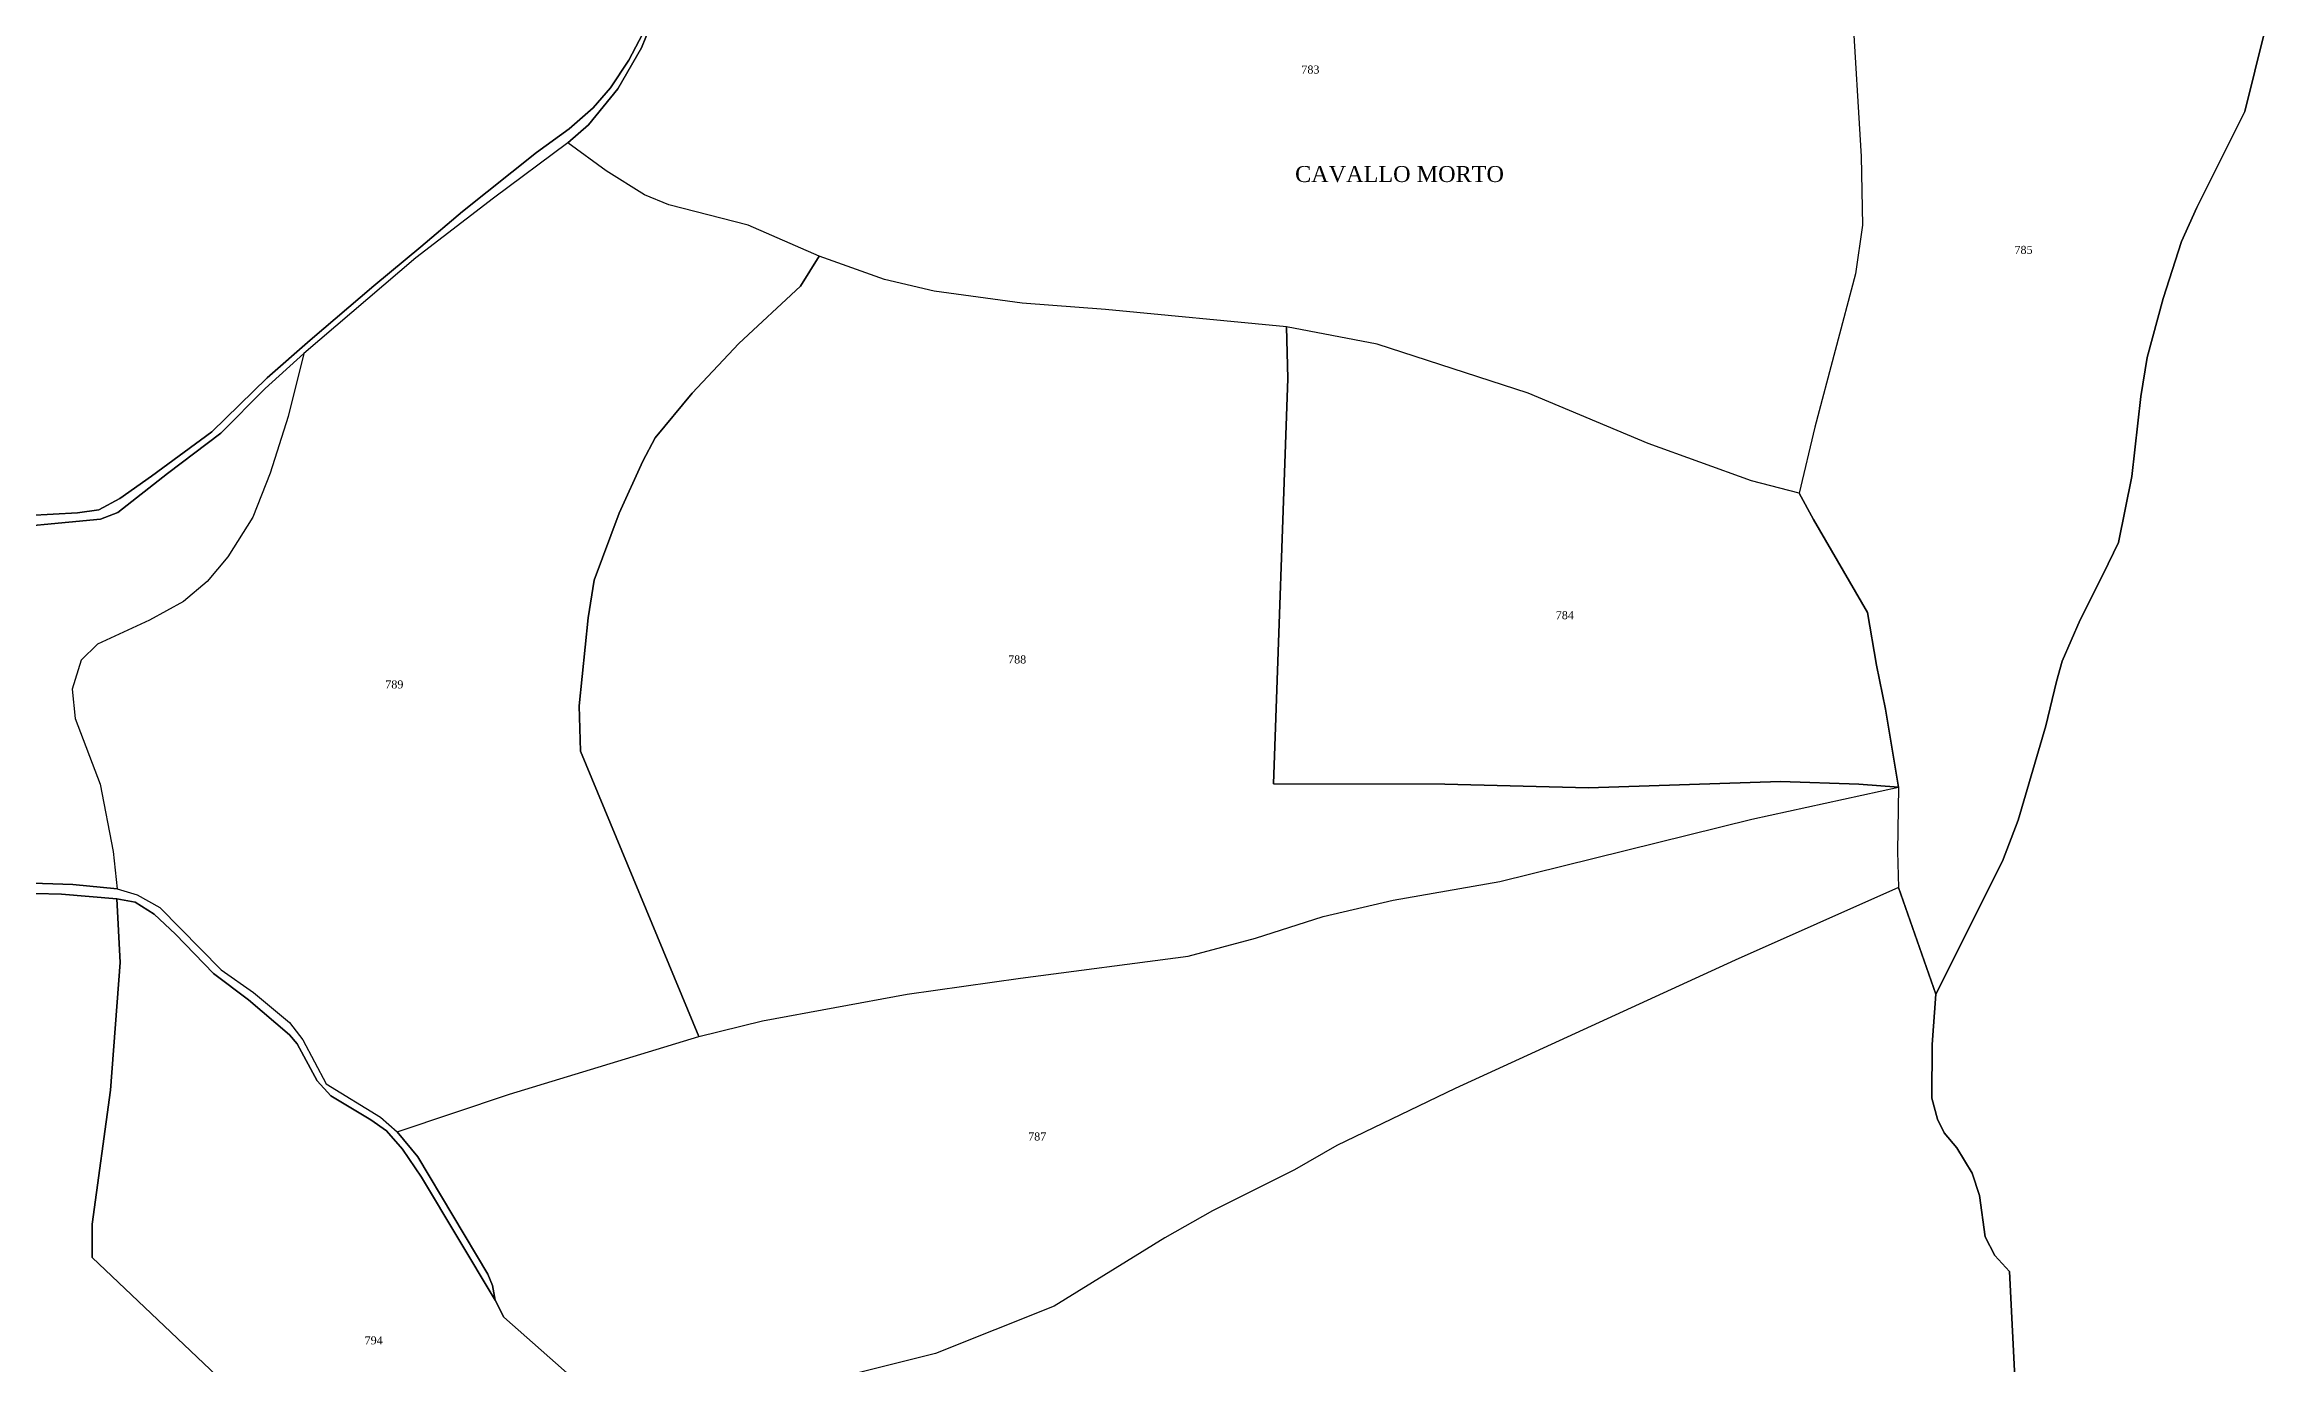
# Model space of a CAD drawing. Extents: x 1206804 to 1210977, y 6152742 to 6157901.
# Drawn here: x 1210372 to 1210929, y 6154510 to 6154839 of the extents above; entities that cross this region are included whole.
import ezdxf

# ---------------------------------------------------------------- set-up
doc = ezdxf.new("R2010")
doc.units = 0
doc.linetypes.add('CONTINU', pattern=[0])
for name, color, linetype in [('1LIEUDIT', 7, 'CONTINU'), ('1PARCELLE', 7, 'CONTINU'), ('1SECTION', 7, 'CONTINU'), ('1SUBDSECT', 7, 'CONTINU'), ('1TRONFLUV', 7, 'CONTINU'), ('3LIEUDITTEX', 7, 'CONTINU'), ('3PARCELLETEX', 7, 'CONTINU')]:
    doc.layers.add(name, color=color, linetype=linetype)
doc.styles.get("Standard").update_dxf_attribs({"font": 'Times New Roman'})

msp = doc.modelspace()

# ---------------------------------------------------------------- linework, layer by layer
at = {"layer": '1LIEUDIT'}
for points in [[(1210865.51, 6154486.31), (1210863.17, 6154532.71), (1210859.55, 6154536.73), (1210857.14, 6154541.35), (1210855.72, 6154551.7), (1210853.83, 6154557.25), (1210850.04, 6154563.58), (1210846.88, 6154567.32), (1210845.16, 6154570.71), (1210843.81, 6154576.01), (1210843.83, 6154589.41), (1210844.79, 6154601.98), (1210861.44, 6154635.23), (1210865.37, 6154645.49), (1210872.27, 6154669.05), (1210874.94, 6154680.07), (1210876.32, 6154685.19), (1210880.87, 6154695.53), (1210886.61, 6154706.9), (1210890.43, 6154714.84), (1210893.73, 6154731.31), (1210896.03, 6154751.3), (1210897.63, 6154761.04), (1210901.56, 6154775.75), (1210906.17, 6154790.02), (1210910.04, 6154798.49), (1210922.03, 6154822.47), (1210929.39, 6154852.46)], [(1210522.44, 6154843.6), (1210518.16, 6154835.33), (1210513.55, 6154828.38), (1210509.23, 6154823.43), (1210503.25, 6154818.13), (1210495.11, 6154812.28), (1210476.58, 6154797.55), (1210466.17, 6154788.69), (1210454.45, 6154778.94), (1210438.52, 6154765.39), (1210427.74, 6154755.97), (1210413.94, 6154742.45), (1210398.84, 6154731.38), (1210390.92, 6154725.84), (1210385.73, 6154723), (1210380.38, 6154722.23), (1210362.1, 6154721.27)], [(1210362.1, 6154721.27), (1210380.38, 6154722.23), (1210385.73, 6154723), (1210390.92, 6154725.84), (1210398.84, 6154731.38), (1210413.94, 6154742.45), (1210427.74, 6154755.97), (1210438.52, 6154765.39), (1210454.45, 6154778.94), (1210466.17, 6154788.69), (1210476.58, 6154797.55), (1210495.11, 6154812.28), (1210503.25, 6154818.13), (1210509.23, 6154823.43), (1210513.55, 6154828.38), (1210518.16, 6154835.33), (1210522.44, 6154843.6)], [(1210363.52, 6154627.29), (1210376.36, 6154626.97), (1210390.2, 6154625.83), (1210394.77, 6154624.95), (1210399.49, 6154621.94), (1210404.86, 6154616.94), (1210414.39, 6154607.11), (1210423.11, 6154600.59), (1210433.32, 6154591.78), (1210435.28, 6154589.55), (1210440.24, 6154580.32), (1210443.68, 6154576.6), (1210453.68, 6154570.62), (1210457.57, 6154567.81), (1210461.59, 6154563.27), (1210466.34, 6154556.24), (1210484.76, 6154525.52), (1210486.93, 6154521.25), (1210511.33, 6154499.71)], [(1210363.52, 6154627.29), (1210376.36, 6154626.97), (1210390.2, 6154625.83), (1210394.77, 6154624.95), (1210399.49, 6154621.94), (1210404.86, 6154616.94), (1210414.39, 6154607.11), (1210423.11, 6154600.59), (1210433.32, 6154591.78), (1210435.28, 6154589.55), (1210440.24, 6154580.32), (1210443.68, 6154576.6), (1210453.68, 6154570.62), (1210457.57, 6154567.81), (1210461.59, 6154563.27), (1210466.34, 6154556.24), (1210484.76, 6154525.52), (1210486.93, 6154521.25), (1210511.33, 6154499.71)]]:
    msp.add_lwpolyline(points, dxfattribs=at)
at = {"layer": '1PARCELLE'}
for points in [[(1210823.91, 6154848.39), (1210826.15, 6154811.22), (1210826.48, 6154794.11), (1210824.72, 6154781.93), (1210814.58, 6154743.65), (1210810.65, 6154727.16), (1210798.71, 6154730.23), (1210772.93, 6154739.53), (1210742.86, 6154752.14), (1210705.17, 6154764.35), (1210682.48, 6154768.74), (1210637.28, 6154773.06), (1210616.47, 6154774.62), (1210594.45, 6154777.59), (1210582.06, 6154780.51), (1210565.71, 6154786.36), (1210547.93, 6154794.14), (1210528.13, 6154799.22), (1210522.05, 6154801.66), (1210512.52, 6154807.7), (1210502.9, 6154814.7), (1210508.11, 6154819.2), (1210515.38, 6154828.18), (1210521.32, 6154838.39), (1210527.8, 6154854.46)], [(1210823.91, 6154848.39), (1210826.15, 6154811.22), (1210826.48, 6154794.11), (1210824.72, 6154781.93), (1210814.58, 6154743.65), (1210810.65, 6154727.16), (1210814.19, 6154720.58), (1210827.74, 6154697.36), (1210829.94, 6154684.15), (1210832.21, 6154673.16), (1210835.42, 6154653.67), (1210835.42, 6154653.67), (1210835.21, 6154637.62), (1210835.44, 6154628.66), (1210844.79, 6154601.98), (1210861.44, 6154635.23), (1210865.37, 6154645.49), (1210872.27, 6154669.05), (1210874.94, 6154680.07), (1210876.32, 6154685.19), (1210880.87, 6154695.53), (1210886.61, 6154706.9), (1210890.43, 6154714.84), (1210893.73, 6154731.31), (1210896.03, 6154751.3), (1210897.63, 6154761.04), (1210901.56, 6154775.75), (1210906.17, 6154790.02), (1210910.04, 6154798.49), (1210922.03, 6154822.47), (1210929.39, 6154852.46)], [(1210522.44, 6154843.6), (1210518.16, 6154835.33), (1210513.55, 6154828.38), (1210509.23, 6154823.43), (1210503.25, 6154818.13), (1210495.11, 6154812.28), (1210476.58, 6154797.55), (1210466.17, 6154788.69), (1210454.45, 6154778.94), (1210438.52, 6154765.39), (1210427.74, 6154755.97), (1210413.94, 6154742.45), (1210398.84, 6154731.38), (1210390.92, 6154725.84), (1210385.73, 6154723), (1210380.38, 6154722.23), (1210362.1, 6154721.27)], [(1210356.1, 6154717.8), (1210386.09, 6154720.66), (1210390.48, 6154722.33), (1210402.83, 6154732.07), (1210416.18, 6154742.11), (1210427.29, 6154753.3), (1210436.97, 6154762), (1210436.97, 6154762), (1210433, 6154746.29), (1210428.54, 6154732.17), (1210424.15, 6154721.19), (1210417.91, 6154711.27), (1210412.76, 6154705.05), (1210406.84, 6154700.08), (1210398.37, 6154695.41), (1210385.39, 6154689.46), (1210381.26, 6154685.46), (1210379.01, 6154678.18), (1210379.82, 6154670.82), (1210386.03, 6154654.47), (1210389.27, 6154637.64), (1210390.24, 6154628.31), (1210379.22, 6154629.39), (1210366.59, 6154629.79)], [(1210511.33, 6154499.71), (1210486.93, 6154521.25), (1210484.76, 6154525.52), (1210484.09, 6154529.18), (1210482.88, 6154532), (1210465.41, 6154561.38), (1210460.27, 6154567.55), (1210460.27, 6154567.55), (1210488.34, 6154576.98), (1210535.61, 6154591.42), (1210551.58, 6154595.32), (1210587.73, 6154601.98), (1210616.04, 6154605.96), (1210657.91, 6154611.5), (1210674.73, 6154615.96), (1210691.7, 6154621.38), (1210709.16, 6154625.43), (1210735.79, 6154630.16), (1210798.82, 6154645.69), (1210835.42, 6154653.67), (1210835.21, 6154637.62), (1210835.44, 6154628.66), (1210794.66, 6154610.48), (1210724.64, 6154578.44), (1210695.06, 6154564.19), (1210684.51, 6154558.09), (1210664.01, 6154547.89), (1210652.06, 6154541.09), (1210624.48, 6154524.05), (1210594.82, 6154512.21), (1210562.83, 6154504.17)], [(1210865.51, 6154486.31), (1210863.17, 6154532.71), (1210859.55, 6154536.73), (1210857.14, 6154541.35), (1210855.72, 6154551.7), (1210853.83, 6154557.25), (1210850.04, 6154563.58), (1210846.88, 6154567.32), (1210845.16, 6154570.71), (1210843.81, 6154576.01), (1210843.83, 6154589.41), (1210844.79, 6154601.98), (1210835.44, 6154628.66), (1210835.44, 6154628.66), (1210794.66, 6154610.48), (1210724.64, 6154578.44), (1210695.06, 6154564.19), (1210684.51, 6154558.09), (1210664.01, 6154547.89), (1210652.06, 6154541.09), (1210624.48, 6154524.05), (1210594.82, 6154512.21), (1210562.83, 6154504.17)], [(1210415.18, 6154506.61), (1210384, 6154536.17), (1210384.04, 6154544.53), (1210388.6, 6154577.99), (1210391.07, 6154609.86), (1210390.2, 6154625.83), (1210390.2, 6154625.83), (1210376.36, 6154626.97), (1210363.52, 6154627.29)], [(1210511.33, 6154499.71), (1210486.93, 6154521.25), (1210484.76, 6154525.52), (1210466.34, 6154556.24), (1210461.59, 6154563.27), (1210457.57, 6154567.81), (1210453.68, 6154570.62), (1210443.68, 6154576.6), (1210440.24, 6154580.32), (1210435.28, 6154589.55), (1210433.32, 6154591.78), (1210423.11, 6154600.59), (1210414.39, 6154607.11), (1210404.86, 6154616.94), (1210399.49, 6154621.94), (1210394.77, 6154624.95), (1210390.2, 6154625.83), (1210390.2, 6154625.83), (1210391.07, 6154609.86), (1210388.6, 6154577.99), (1210384.04, 6154544.53), (1210384, 6154536.17), (1210415.18, 6154506.61)]]:
    msp.add_lwpolyline(points, dxfattribs=at)
for points in [[(1210460.27, 6154567.55), (1210488.34, 6154576.98), (1210535.61, 6154591.42), (1210506.09, 6154662.69), (1210505.71, 6154674.02), (1210507.96, 6154695.99), (1210509.46, 6154705.38), (1210515.77, 6154722.16), (1210521.66, 6154735.1), (1210524.75, 6154740.96), (1210534.01, 6154752.11), (1210545.65, 6154764.51), (1210561.07, 6154778.88), (1210565.71, 6154786.36), (1210547.93, 6154794.14), (1210528.13, 6154799.22), (1210522.05, 6154801.66), (1210512.52, 6154807.7), (1210502.9, 6154814.7), (1210484.37, 6154800.88), (1210464.94, 6154785.98), (1210436.97, 6154762), (1210433, 6154746.29), (1210428.54, 6154732.17), (1210424.15, 6154721.19), (1210417.91, 6154711.27), (1210412.76, 6154705.05), (1210406.84, 6154700.08), (1210398.37, 6154695.41), (1210385.39, 6154689.46), (1210381.26, 6154685.46), (1210379.01, 6154678.18), (1210379.82, 6154670.82), (1210386.03, 6154654.47), (1210389.27, 6154637.64), (1210390.24, 6154628.31), (1210395.3, 6154626.78), (1210400.94, 6154623.65), (1210416.25, 6154608.09), (1210424.39, 6154602.41), (1210433.31, 6154594.88), (1210436.68, 6154590.53), (1210442.5, 6154579.6), (1210456.09, 6154571.27), (1210460.27, 6154567.55)], [(1210535.61, 6154591.42), (1210551.58, 6154595.32), (1210587.73, 6154601.98), (1210616.04, 6154605.96), (1210657.91, 6154611.5), (1210674.73, 6154615.96), (1210691.7, 6154621.38), (1210709.16, 6154625.43), (1210735.79, 6154630.16), (1210798.82, 6154645.69), (1210835.42, 6154653.67), (1210825.56, 6154654.45), (1210805.94, 6154655.07), (1210758, 6154653.53), (1210722.05, 6154654.45), (1210679.27, 6154654.52), (1210682.8, 6154755.79), (1210682.48, 6154768.74), (1210637.28, 6154773.06), (1210616.47, 6154774.62), (1210594.45, 6154777.59), (1210582.06, 6154780.51), (1210565.71, 6154786.36), (1210561.07, 6154778.88), (1210545.65, 6154764.51), (1210534.01, 6154752.11), (1210524.75, 6154740.96), (1210521.66, 6154735.1), (1210515.77, 6154722.16), (1210509.46, 6154705.38), (1210507.96, 6154695.99), (1210505.71, 6154674.02), (1210506.09, 6154662.69), (1210535.61, 6154591.42)], [(1210835.42, 6154653.67), (1210832.21, 6154673.16), (1210829.94, 6154684.15), (1210827.74, 6154697.36), (1210814.19, 6154720.58), (1210810.65, 6154727.16), (1210798.71, 6154730.23), (1210772.93, 6154739.53), (1210742.86, 6154752.14), (1210705.17, 6154764.35), (1210682.48, 6154768.74), (1210682.8, 6154755.79), (1210679.27, 6154654.52), (1210722.05, 6154654.45), (1210758, 6154653.53), (1210805.94, 6154655.07), (1210825.56, 6154654.45), (1210835.42, 6154653.67)]]:
    msp.add_lwpolyline(points, close=True, dxfattribs=at)
at = {"layer": '1SECTION'}
msp.add_lwpolyline([(1210865.51, 6154486.31), (1210863.17, 6154532.71), (1210859.55, 6154536.73), (1210857.14, 6154541.35), (1210855.72, 6154551.7), (1210853.83, 6154557.25), (1210850.04, 6154563.58), (1210846.88, 6154567.32), (1210845.16, 6154570.71), (1210843.81, 6154576.01), (1210843.83, 6154589.41), (1210844.79, 6154601.98), (1210861.44, 6154635.23), (1210865.37, 6154645.49), (1210872.27, 6154669.05), (1210874.94, 6154680.07), (1210876.32, 6154685.19), (1210880.87, 6154695.53), (1210886.61, 6154706.9), (1210890.43, 6154714.84), (1210893.73, 6154731.31), (1210896.03, 6154751.3), (1210897.63, 6154761.04), (1210901.56, 6154775.75), (1210906.17, 6154790.02), (1210910.04, 6154798.49), (1210922.03, 6154822.47), (1210929.39, 6154852.46)], dxfattribs=at)
at = {"layer": '1SUBDSECT'}
msp.add_lwpolyline([(1210929.39, 6154852.46), (1210922.03, 6154822.47), (1210910.04, 6154798.49), (1210906.17, 6154790.02), (1210901.56, 6154775.75), (1210897.63, 6154761.04), (1210896.03, 6154751.3), (1210893.73, 6154731.31), (1210890.43, 6154714.84), (1210886.61, 6154706.9), (1210880.87, 6154695.53), (1210876.32, 6154685.19), (1210874.94, 6154680.07), (1210872.27, 6154669.05), (1210865.37, 6154645.49), (1210861.44, 6154635.23), (1210844.79, 6154601.98), (1210843.83, 6154589.41), (1210843.81, 6154576.01), (1210845.16, 6154570.71), (1210846.88, 6154567.32), (1210850.04, 6154563.58), (1210853.83, 6154557.25), (1210855.72, 6154551.7), (1210857.14, 6154541.35), (1210859.55, 6154536.73), (1210863.17, 6154532.71), (1210865.51, 6154486.31)], dxfattribs=at)
at = {"layer": '1TRONFLUV'}
for points in [[(1210527.8, 6154854.46), (1210521.32, 6154838.39), (1210515.38, 6154828.18), (1210508.11, 6154819.2), (1210502.9, 6154814.7), (1210484.37, 6154800.88), (1210464.94, 6154785.98), (1210436.97, 6154762), (1210427.29, 6154753.3), (1210416.18, 6154742.11), (1210402.83, 6154732.07), (1210390.48, 6154722.33), (1210386.09, 6154720.66), (1210356.1, 6154717.8)], [(1210362.1, 6154721.27), (1210380.38, 6154722.23), (1210385.73, 6154723), (1210390.92, 6154725.84), (1210398.84, 6154731.38), (1210413.94, 6154742.45), (1210427.74, 6154755.97), (1210438.52, 6154765.39), (1210454.45, 6154778.94), (1210466.17, 6154788.69), (1210476.58, 6154797.55), (1210495.11, 6154812.28), (1210503.25, 6154818.13), (1210509.23, 6154823.43), (1210513.55, 6154828.38), (1210518.16, 6154835.33), (1210522.44, 6154843.6)], [(1210366.59, 6154629.79), (1210379.22, 6154629.39), (1210390.24, 6154628.31), (1210395.3, 6154626.78), (1210400.94, 6154623.65), (1210416.25, 6154608.09), (1210424.39, 6154602.41), (1210433.31, 6154594.88), (1210436.68, 6154590.53), (1210442.5, 6154579.6), (1210456.09, 6154571.27), (1210460.27, 6154567.55), (1210465.41, 6154561.38), (1210482.88, 6154532), (1210484.09, 6154529.18), (1210484.76, 6154525.52), (1210466.34, 6154556.24), (1210461.59, 6154563.27), (1210457.57, 6154567.81), (1210453.68, 6154570.62), (1210443.68, 6154576.6), (1210440.24, 6154580.32), (1210435.28, 6154589.55), (1210433.32, 6154591.78), (1210423.11, 6154600.59), (1210414.39, 6154607.11), (1210404.86, 6154616.94), (1210399.49, 6154621.94), (1210394.77, 6154624.95), (1210390.2, 6154625.83), (1210376.36, 6154626.97), (1210363.52, 6154627.29)]]:
    msp.add_lwpolyline(points, dxfattribs=at)

# ---------------------------------------------------------------- texts
at = {"layer": '3LIEUDITTEX'}
msp.add_text('CAVALLO MORTO', height=4, dxfattribs=at).set_placement((1210684.65, 6154804.88))
at = {"layer": '3PARCELLETEX'}
for s, p in [('783', (1210686.21, 6154831.98)), ('785', (1210864.43, 6154786.93)), ('784', (1210749.79, 6154695.66)), ('788', (1210612.93, 6154684.6)), ('789', (1210457.28, 6154678.37)), ('787', (1210617.94, 6154565.42)), ('794', (1210452.12, 6154514.49))]:
    msp.add_text(s, height=2, dxfattribs=at).set_placement(p)

doc.saveas('drawing.dxf')
